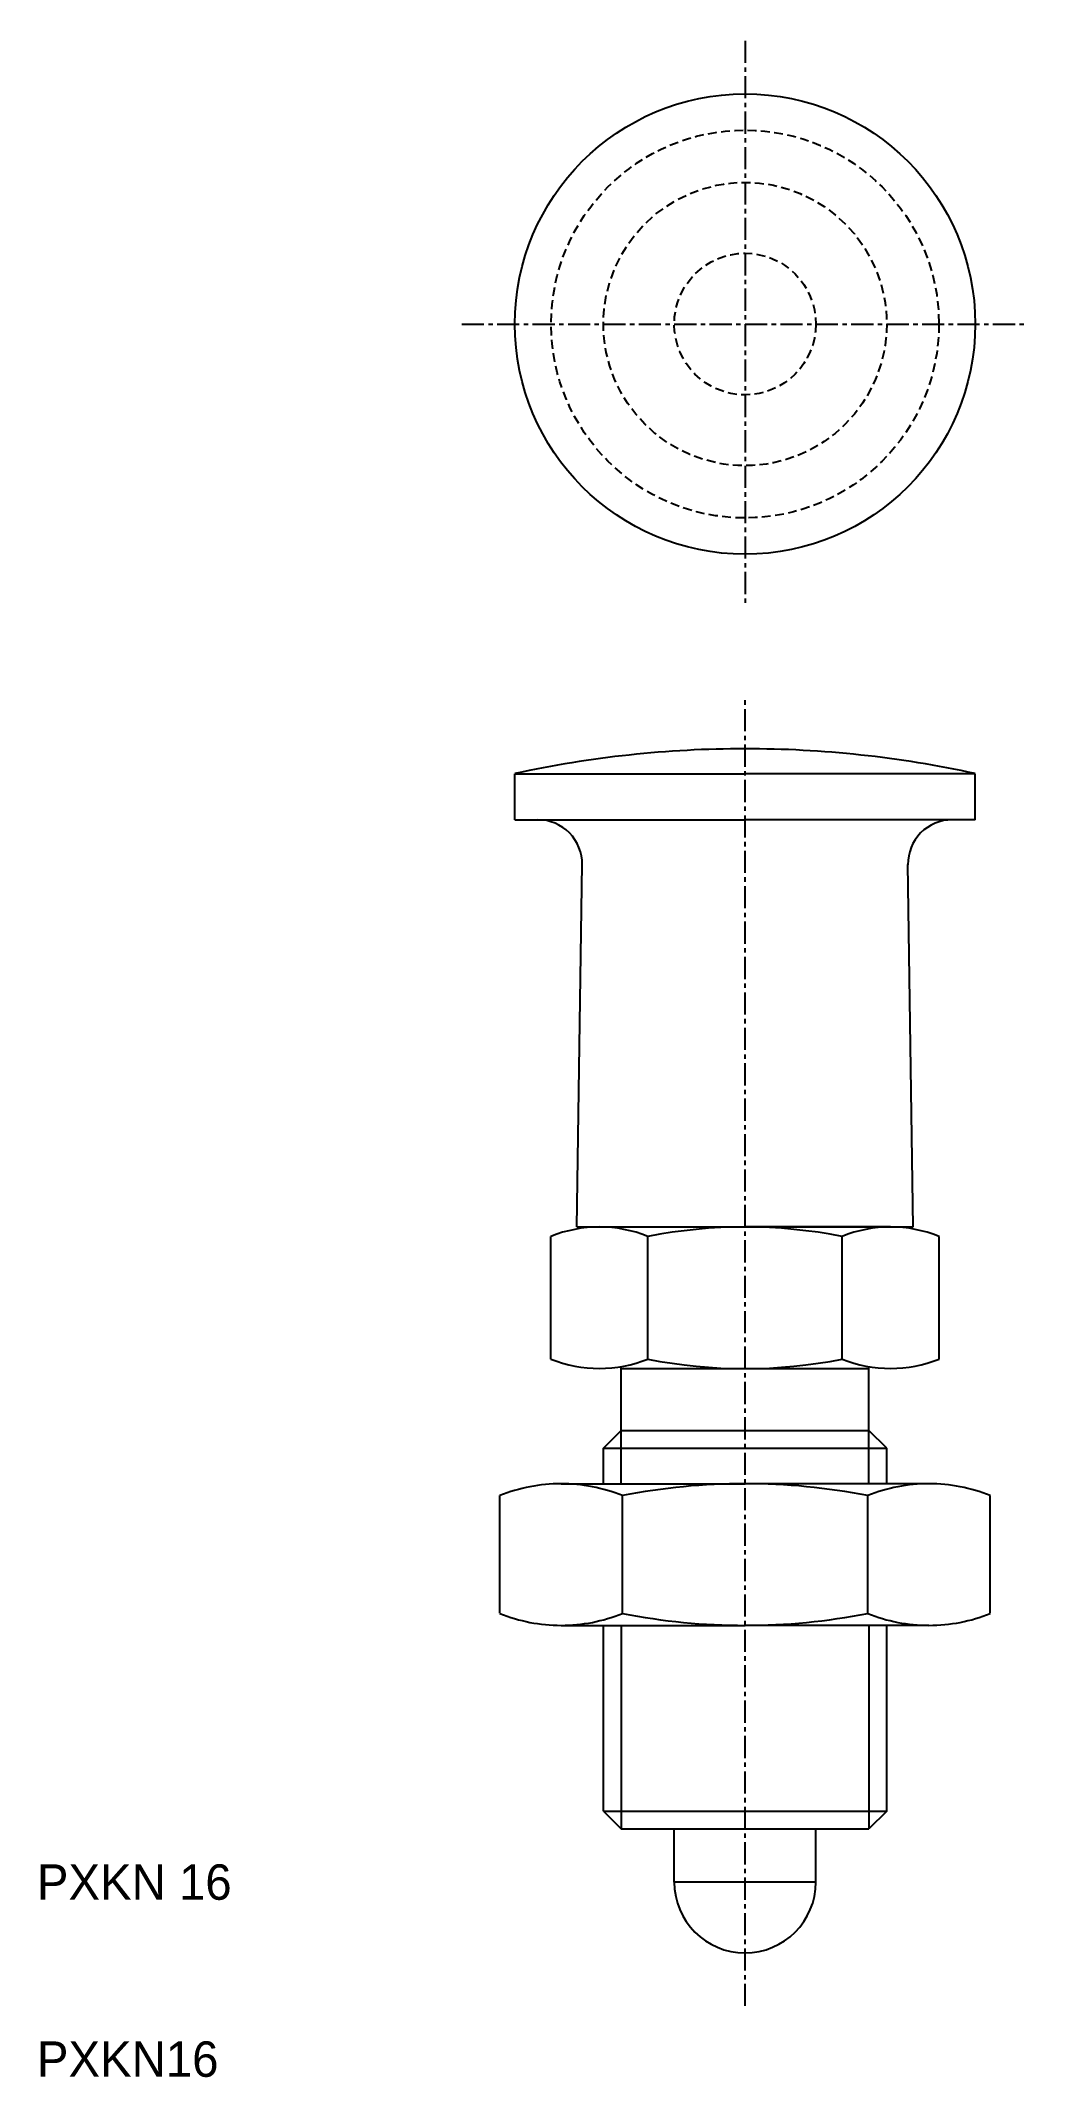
# Model space of a CAD drawing. Extents: x 295 to 351, y 183 to 298.
import ezdxf

# ---------------------------------------------------------------- set-up
doc = ezdxf.new("R2010")
doc.units = 0
doc.linetypes.add('CENTER', pattern=[2, 1.25, -0.25, 0.25, -0.25])
doc.linetypes.add('DASHED', pattern=[0.75, 0.5, -0.25])
doc.layers.get('0').update_dxf_attribs({"linetype": 'CONTINUOUS'})
doc.layers.add('CENTER', color=1, linetype='CENTER')

msp = doc.modelspace()

# ---------------------------------------------------------------- linework, layer by layer
at = {"color": 7, "linetype": 'CONTINUOUS'}
for p, q in [((322.26, 256.29), (335.26, 256.29)), ((322.26, 253.69), (322.26, 256.29)), ((348.26, 256.29), (335.26, 256.29)), ((348.26, 253.69), (348.26, 256.29)), ((322.26, 253.69), (323.56, 253.69)), ((323.56, 253.69), (335.26, 253.69)), ((346.96, 253.69), (335.26, 253.69)), ((348.26, 253.69), (346.96, 253.69)), ((325.76, 230.69), (326.06, 251.16)), ((344.76, 230.69), (344.46, 251.16)), ((324.29, 223.23), (324.29, 230.16)), ((325.76, 230.69), (344.76, 230.69)), ((327.03, 230.69), (335.26, 230.69)), ((329.77, 223.23), (329.77, 230.16)), ((343.48, 230.69), (335.26, 230.69)), ((340.74, 223.23), (340.74, 230.16)), ((346.23, 223.23), (346.23, 230.16)), ((328.26, 219.19), (328.26, 222.8)), ((328.26, 222.69), (335.26, 222.69)), ((335.26, 222.69), (342.26, 222.69)), ((342.26, 219.19), (342.26, 222.8)), ((327.26, 218.19), (328.26, 219.19)), ((328.26, 219.19), (342.26, 219.19)), ((343.26, 218.19), (342.26, 219.19)), ((327.26, 216.19), (327.26, 218.19)), ((327.26, 218.19), (343.26, 218.19)), ((343.26, 216.19), (343.26, 218.19)), ((321.4, 208.87), (321.4, 215.52)), ((324.87, 216.19), (335.26, 216.19)), ((328.33, 208.87), (328.33, 215.52)), ((345.65, 216.19), (335.26, 216.19)), ((342.19, 208.87), (342.19, 215.52)), ((349.11, 208.87), (349.11, 215.52)), ((324.87, 208.19), (335.26, 208.19)), ((327.26, 197.69), (327.26, 208.19)), ((345.65, 208.19), (335.26, 208.19)), ((343.26, 197.69), (343.26, 208.19)), ((327.26, 197.69), (343.26, 197.69)), ((327.26, 197.69), (328.26, 196.69)), ((343.26, 197.69), (342.26, 196.69)), ((328.26, 196.69), (342.26, 196.69)), ((331.26, 193.69), (331.26, 196.69)), ((339.26, 193.69), (339.26, 196.69)), ((339.26, 193.69), (331.26, 193.69))]:
    msp.add_line(p, q, dxfattribs=at)
at = {"color": 3, "linetype": 'CONTINUOUS'}
for p, q in [((328.26, 216.19), (328.26, 219.19)), ((342.26, 216.19), (342.26, 219.19)), ((328.26, 208.19), (328.26, 196.69)), ((342.26, 208.19), (342.26, 196.69))]:
    msp.add_line(p, q, dxfattribs=at)
at = {"color": 7, "linetype": 'CONTINUOUS'}
msp.add_circle((335.26, 281.69), 13, dxfattribs=at)
at = {"color": 3, "linetype": 'DASHED'}
for radius in [10.95, 8, 4]:
    msp.add_circle((335.26, 281.69), radius, dxfattribs=at)
at = {"color": 7, "linetype": 'CONTINUOUS'}
for centre, radius, start, end in [((335.26, 196.64), 61.06, 90, 102.2933), ((335.26, 196.64), 61.06, 77.7067, 90), ((323.56, 251.19), 2.5, 359.1608, 90), ((346.96, 251.19), 2.5, 90, 180.8392), ((327.03, 223.37), 7.32, 68.0126, 111.9874), ((335.26, 202.19), 28.5, 78.9042, 101.0958), ((343.48, 223.37), 7.32, 68.0126, 111.9874), ((327.03, 230.02), 7.32, 248.0126, 291.9874), ((335.26, 251.19), 28.5, 258.9042, 281.0958), ((343.48, 230.02), 7.32, 248.0126, 291.9874), ((324.87, 206.94), 9.25, 90, 111.9874), ((324.87, 206.94), 9.25, 68.0126, 90), ((335.26, 180.19), 36, 78.9042, 101.0958), ((345.65, 206.94), 9.25, 90, 111.9874), ((345.65, 206.94), 9.25, 68.0126, 90), ((324.87, 217.44), 9.25, 248.0126, 270), ((324.87, 217.44), 9.25, 270, 291.9874), ((335.26, 244.19), 36, 258.9042, 281.0958), ((345.65, 217.44), 9.25, 248.0126, 270), ((345.65, 217.44), 9.25, 270, 291.9874), ((335.26, 193.69), 4, 180, 0)]:
    msp.add_arc(centre, radius, start, end, dxfattribs=at)
at = {"layer": 'CENTER', "color": 1, "linetype": 'CENTER'}
for p, q in [((335.26, 297.69), (335.26, 265.69)), ((319.26, 281.69), (351.26, 281.69)), ((335.26, 186.69), (335.26, 260.69))]:
    msp.add_line(p, q, dxfattribs=at)

# ---------------------------------------------------------------- texts
at = {"color": 7, "linetype": 'CONTINUOUS'}
for s, p in [('PXKN 16', (295.26, 192.69)), ('PXKN16', (295.26, 182.69))]:
    msp.add_text(s, height=2, dxfattribs=at).set_placement(p)

doc.saveas('drawing.dxf')
